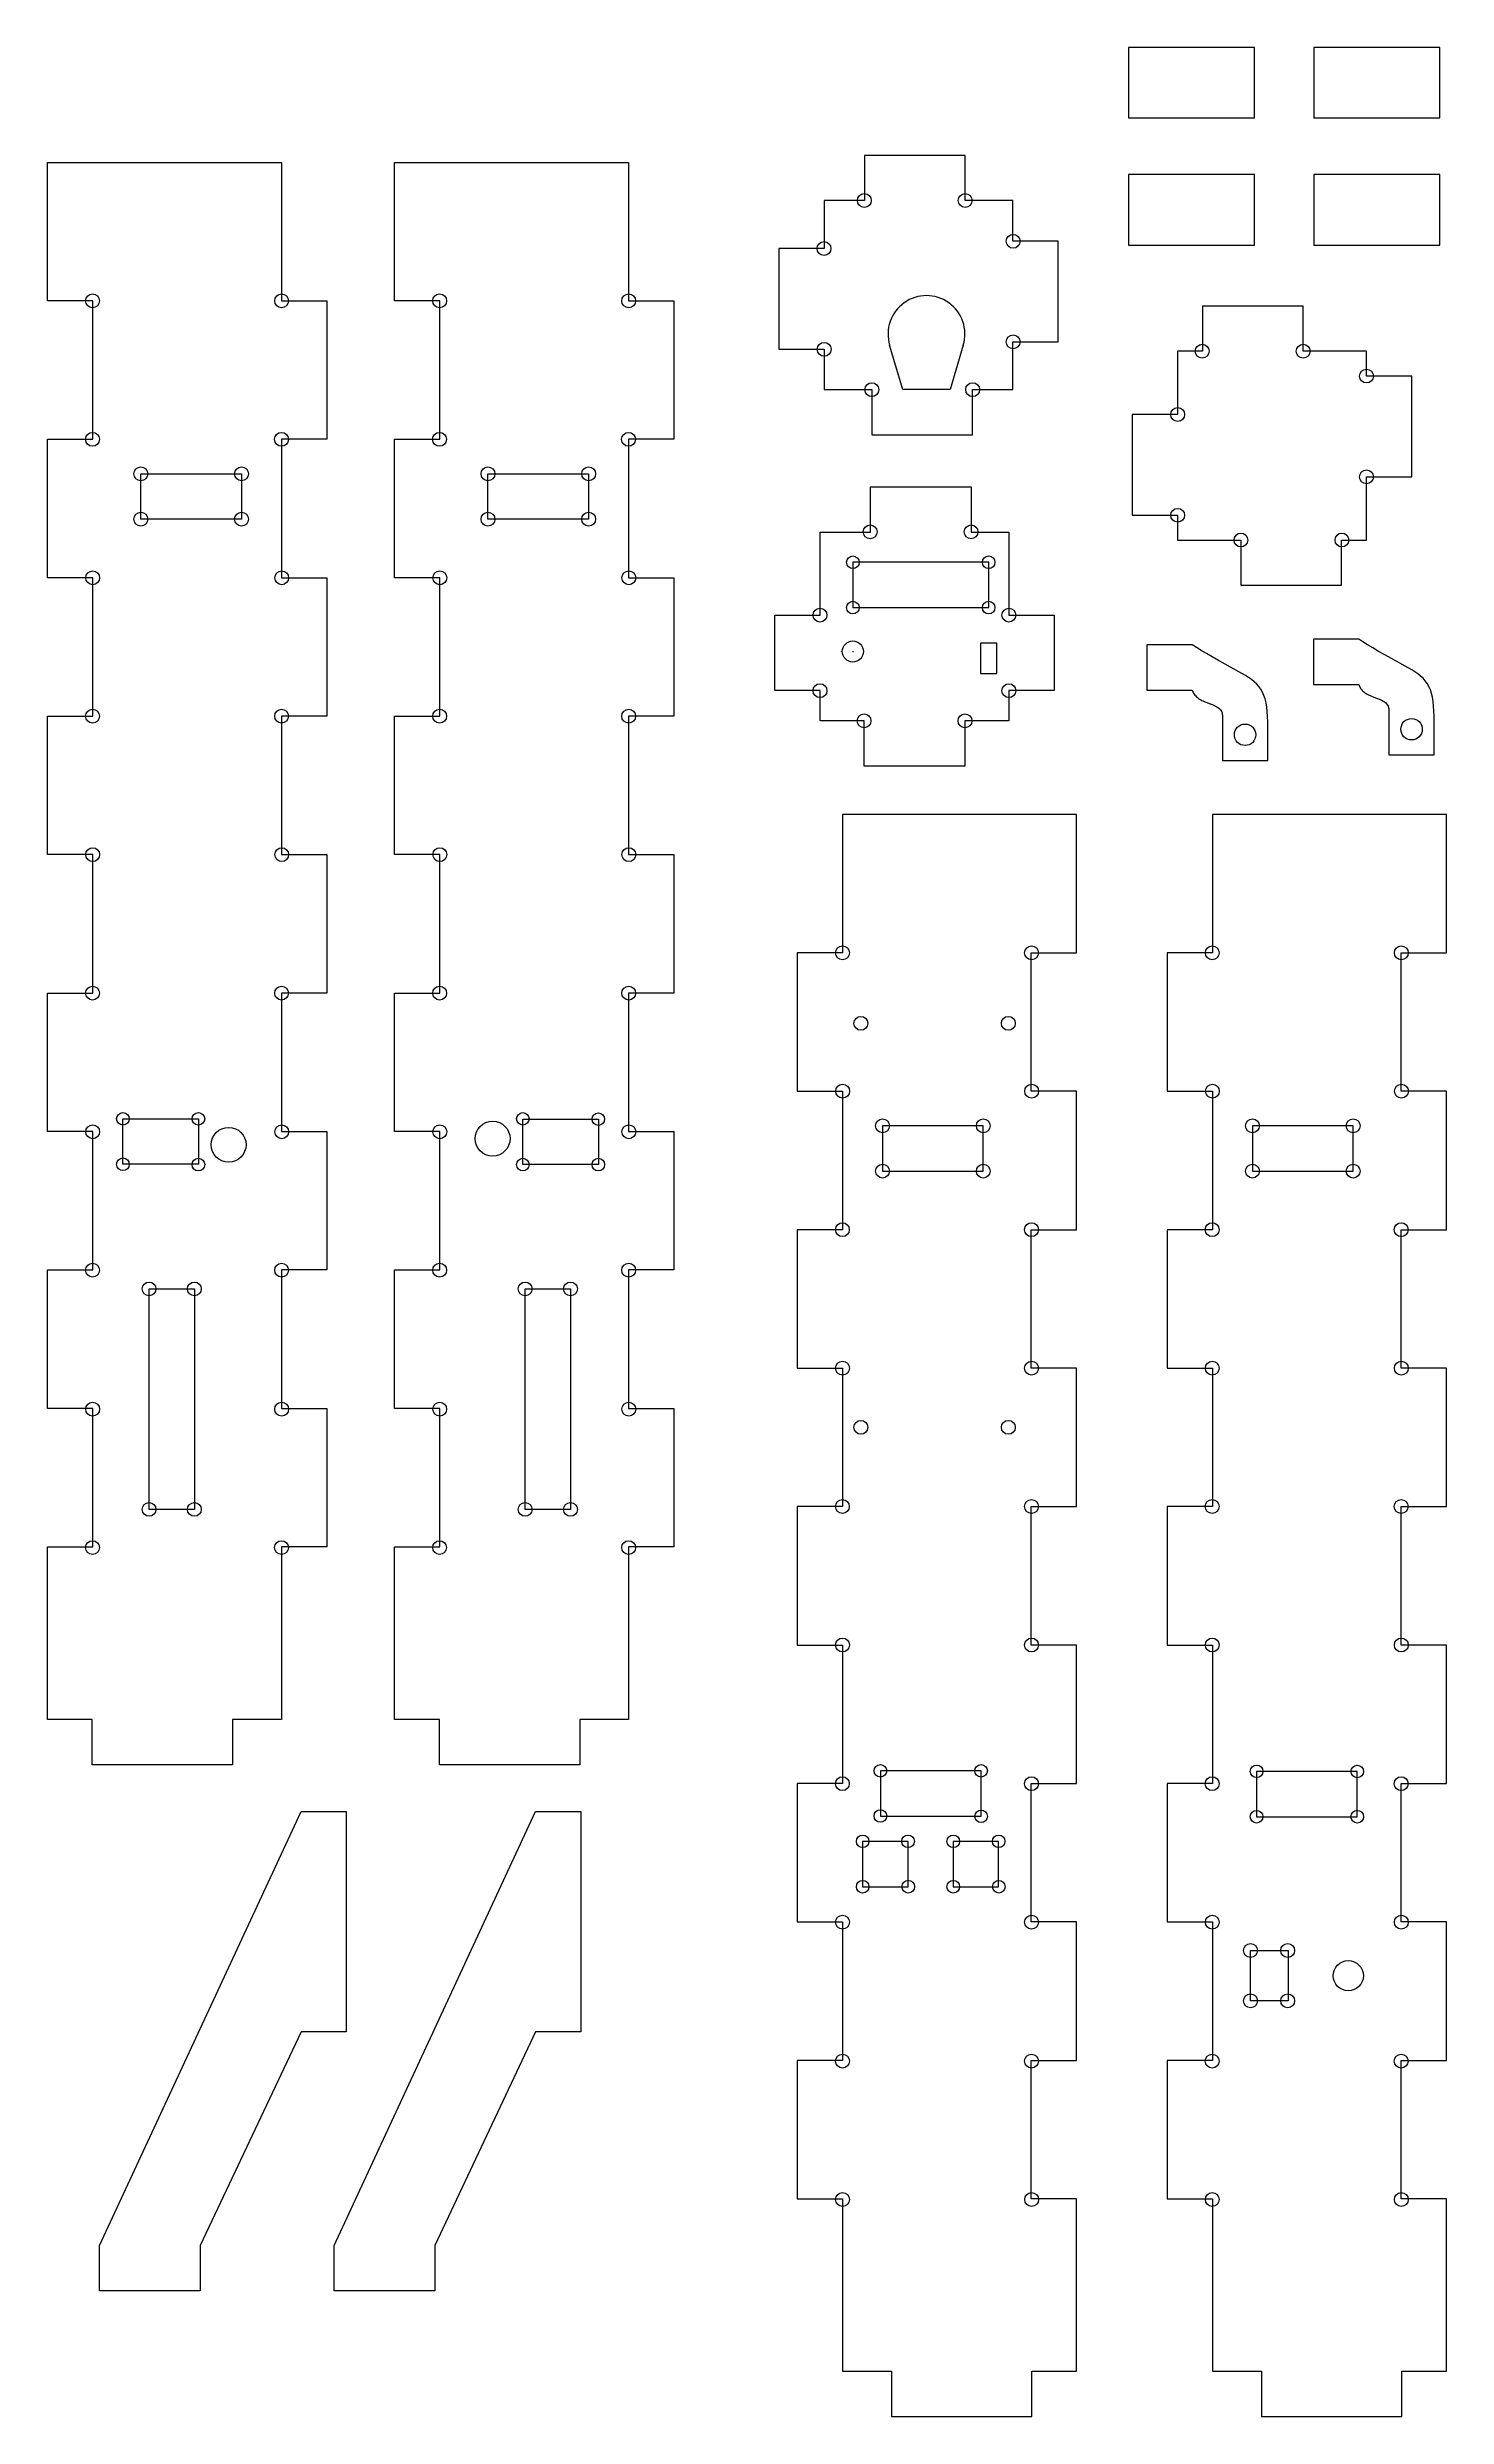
# Model space of a CAD drawing. Extents: x 378 to 934, y -913 to 28.
import ezdxf

# ---------------------------------------------------------------- set-up
doc = ezdxf.new("R2010")
doc.units = 0
doc.layers.get('DEFPOINTS').update_dxf_attribs({"linetype": 'CONTINUOUS'})
for name, color, linetype in [('DEFAULT', 7, 'CONTINUOUS'), ('DRILL_HOLES', 3, 'CONTINUOUS'), ('INNER', 5, 'CONTINUOUS'), ('OUTER', 1, 'CONTINUOUS')]:
    doc.layers.add(name, color=color, linetype=linetype)
doc.dimstyles.get("Standard").update_dxf_attribs({"dimtxt": 0.18, "dimasz": 0.18, "dimexe": 0.18, "dimexo": 0.0625, "dimgap": 0.09, "dimtad": 0, "dimtih": 1, "dimtoh": 1, "dimzin": 0, "dimcen": 0.09, "dimazin": 3, "dimtfac": 1, "dimtofl": 0, "dimtmove": 0, "dimatfit": 3})

# ---------------------------------------------------------------- blocks, each defined once
blk = doc.blocks.new('*D1')
at = {"layer": 'DEFAULT', "color": 0}
for p, q in [((693.64, -211.92), (693.9, -211.92)), ((698.03, -211.92), (698.21, -211.92)), ((698.12, -212.01), (698.12, -211.83))]:
    blk.add_line(p, q, dxfattribs=at)
blk.add_solid([(693.64, -211.95), (693.64, -211.89), (693.82, -211.92)], dxfattribs=at)
at = {"layer": 'DEFPOINTS', "color": 0}
for p in [(693.82, -211.92), (702.41, -211.92)]:
    blk.add_point(p, dxfattribs=at)
at = {"layer": 'DEFAULT', "color": 0, "linetype": 'CONTINUOUS'}
blk.add_text('Ø8.5845', height=0.18, dxfattribs=at).set_placement((692.73, -212.01))

msp = doc.modelspace()

# ---------------------------------------------------------------- linework, layer by layer
at = {"layer": 'DRILL_HOLES'}
msp.add_line((858.383, -672.854), (858.389, -672.854), dxfattribs=at)
for centre, radius in [((702.575, -32.749), 2.75), ((742.661, -32.749), 2.75), ((761.673, -48.959), 2.75), ((686.561, -51.856), 2.75), ((395.999, -72.624), 2.75), ((471.095, -72.624), 2.75), ((533.876, -72.624), 2.75), ((608.973, -72.624), 2.75), ((686.604, -91.879), 2.75), ((761.673, -88.877), 2.75), ((836.775, -92.64), 2.75), ((876.899, -92.64), 2.75), ((902.056, -102.497), 2.75), ((705.565, -107.894), 2.75), ((745.613, -107.894), 2.75), ((827.052, -117.78), 2.75), ((395.95, -127.624), 2.75), ((471.047, -127.624), 2.75), ((533.828, -127.624), 2.75), ((608.925, -127.624), 2.75), ((415.187, -141.356), 2.75), ((455.186, -141.356), 2.75), ((553.064, -141.356), 2.75), ((593.064, -141.356), 2.75), ((902.039, -142.528), 2.75), ((415.187, -159.356), 2.75), ((455.186, -159.356), 2.75), ((553.064, -159.356), 2.75), ((593.064, -159.356), 2.75), ((827.052, -157.798), 2.75), ((704.893, -164.411), 2.75), ((744.977, -164.411), 2.75), ((852.179, -167.64), 2.75), ((892.303, -167.64), 2.75), ((698.024, -176.475), 2.5), ((751.973, -176.475), 2.5), ((396.047, -182.624), 2.75), ((471.144, -182.624), 2.75), ((533.925, -182.624), 2.75), ((609.022, -182.624), 2.75), ((684.96, -197.462), 2.75), ((698.024, -194.48), 2.5), ((751.973, -194.48), 2.5), ((760.009, -197.462), 2.75), ((684.96, -227.483), 2.75), ((760.009, -227.483), 2.75), ((395.999, -237.624), 2.75), ((471.095, -237.624), 2.75), ((533.876, -237.624), 2.75), ((608.973, -237.624), 2.75), ((702.473, -239.48), 2.75), ((742.557, -239.48), 2.75), ((396.047, -292.624), 2.75), ((471.144, -292.624), 2.75), ((533.925, -292.624), 2.75), ((609.022, -292.624), 2.75), ((693.916, -331.613), 2.75), ((769.013, -331.613), 2.75), ((840.792, -331.613), 2.75), ((915.889, -331.613), 2.75), ((395.999, -347.624), 2.75), ((471.095, -347.624), 2.75), ((533.876, -347.624), 2.75), ((608.973, -347.624), 2.75), ((701.217, -359.652), 2.75), ((759.78, -359.652), 2.75), ((693.964, -386.613), 2.75), ((769.061, -386.613), 2.75), ((840.84, -386.613), 2.75), ((915.937, -386.613), 2.75), ((408.047, -397.573), 2.5), ((438.047, -397.573), 2.5), ((566.917, -397.585), 2.5), ((596.917, -397.709), 2.5), ((396.047, -402.712), 2.75), ((471.144, -402.712), 2.75), ((533.925, -402.712), 2.75), ((609.022, -402.712), 2.75), ((709.825, -400.346), 2.75), ((749.825, -400.346), 2.75), ((856.75, -400.346), 2.75), ((896.749, -400.346), 2.75), ((408.047, -415.624), 2.5), ((438.047, -415.748), 2.5), ((566.917, -415.76), 2.5), ((596.917, -415.76), 2.5), ((709.825, -418.345), 2.75), ((749.825, -418.345), 2.75), ((856.75, -418.345), 2.75), ((896.749, -418.345), 2.75), ((693.867, -441.613), 2.75), ((768.964, -441.613), 2.75), ((840.743, -441.613), 2.75), ((915.84, -441.613), 2.75), ((395.999, -457.712), 2.75), ((471.095, -457.712), 2.75), ((533.876, -457.712), 2.75), ((608.973, -457.712), 2.75), ((418.437, -465.156), 2.75), ((436.437, -465.156), 2.75), ((567.854, -465.156), 2.75), ((585.853, -465.156), 2.75), ((693.916, -496.613), 2.75), ((769.013, -496.613), 2.75), ((840.792, -496.613), 2.75), ((915.889, -496.613), 2.75), ((396.023, -512.923), 2.75), ((471.12, -512.923), 2.75), ((533.901, -512.923), 2.75), ((608.997, -512.923), 2.75), ((701.217, -520.131), 2.75), ((759.78, -520.131), 2.75), ((418.437, -552.746), 2.75), ((436.437, -552.746), 2.75), ((567.854, -552.746), 2.75), ((585.853, -552.746), 2.75), ((693.867, -551.613), 2.75), ((768.964, -551.613), 2.75), ((840.743, -551.613), 2.75), ((915.84, -551.613), 2.75), ((395.974, -567.923), 2.75), ((471.071, -567.923), 2.75), ((533.852, -567.923), 2.75), ((608.949, -567.923), 2.75), ((693.916, -606.613), 2.75), ((769.013, -606.613), 2.75), ((840.792, -606.613), 2.75), ((915.889, -606.613), 2.75), ((708.964, -656.613), 2.5), ((748.964, -656.613), 2.5), ((858.394, -656.816), 2.5), ((898.404, -656.854), 2.5), ((693.867, -661.701), 2.75), ((768.964, -661.701), 2.75), ((840.743, -661.701), 2.75), ((915.84, -661.701), 2.75), ((708.964, -674.531), 2.5), ((748.99, -674.692), 2.5), ((858.383, -674.854), 2.5), ((898.394, -674.854), 2.5), ((701.904, -684.613), 2.5), ((719.951, -684.613), 2.5), ((737.888, -684.613), 2.5), ((755.936, -684.613), 2.5), ((701.904, -702.658), 2.5), ((720.025, -702.658), 2.5), ((737.888, -702.658), 2.5), ((756.009, -702.658), 2.5), ((693.916, -716.701), 2.75), ((769.013, -716.701), 2.75), ((840.792, -716.701), 2.75), ((915.889, -716.701), 2.75), ((855.962, -727.998), 2.75), ((870.749, -727.998), 2.75), ((855.962, -747.998), 2.75), ((870.749, -747.998), 2.75), ((693.892, -771.912), 2.75), ((768.988, -771.912), 2.75), ((840.743, -771.912), 2.75), ((915.84, -771.912), 2.75), ((693.94, -826.912), 2.75), ((769.037, -826.912), 2.75), ((840.792, -826.912), 2.75), ((915.889, -826.912), 2.75)]:
    msp.add_circle(centre, radius, dxfattribs=at)
at = {"layer": 'INNER'}
for p, q in [((717.88, -107.894), (712.636, -90.197)), ((741.887, -90.197), (736.643, -107.894)), ((736.643, -107.894), (717.88, -107.894)), ((415.187, -141.356), (455.186, -141.356)), ((415.187, -159.356), (415.187, -141.356)), ((455.186, -141.356), (455.186, -159.356)), ((553.064, -141.356), (593.064, -141.356)), ((553.064, -159.356), (553.064, -141.356)), ((593.064, -141.356), (593.064, -159.356)), ((455.186, -159.356), (415.187, -159.356)), ((593.064, -159.356), (553.064, -159.356)), ((698.024, -176.475), (698.024, -194.48)), ((751.973, -176.475), (698.024, -176.475)), ((751.973, -194.48), (751.973, -176.475)), ((698.024, -194.48), (751.973, -194.48)), ((748.723, -208.675), (748.723, -220.675)), ((755.223, -208.675), (748.723, -208.675)), ((755.223, -220.675), (755.223, -208.675)), ((748.723, -220.675), (755.223, -220.675)), ((408.047, -397.573), (438.047, -397.573)), ((408.047, -415.624), (408.047, -397.573)), ((438.047, -397.573), (438.047, -415.624)), ((566.917, -397.709), (596.917, -397.709)), ((566.917, -415.76), (566.917, -397.709)), ((596.917, -397.709), (596.917, -415.76)), ((709.825, -400.346), (709.825, -418.345)), ((749.825, -400.346), (709.825, -400.346)), ((749.825, -418.345), (749.825, -400.346)), ((856.75, -400.346), (856.75, -418.345)), ((896.749, -400.346), (856.75, -400.346)), ((896.749, -418.345), (896.749, -400.346)), ((438.047, -415.624), (408.047, -415.624)), ((596.917, -415.76), (566.917, -415.76)), ((709.825, -418.345), (749.825, -418.345)), ((856.75, -418.345), (896.749, -418.345)), ((418.437, -465.156), (436.437, -465.156)), ((418.437, -552.746), (418.437, -465.156)), ((436.437, -465.156), (436.437, -552.746)), ((567.854, -465.156), (585.853, -465.156)), ((567.854, -552.746), (567.854, -465.156)), ((585.853, -465.156), (585.853, -552.746)), ((436.437, -552.746), (418.437, -552.746)), ((585.853, -552.746), (567.854, -552.746)), ((708.964, -656.613), (708.964, -674.613)), ((748.964, -656.613), (708.964, -656.613)), ((748.964, -674.613), (748.964, -656.613)), ((858.383, -656.816), (858.383, -674.854)), ((898.394, -656.816), (858.383, -656.816)), ((898.394, -674.854), (898.394, -656.816)), ((708.964, -674.613), (748.964, -674.613)), ((858.383, -674.854), (898.394, -674.854)), ((701.914, -684.613), (701.914, -702.658)), ((719.951, -684.613), (701.914, -684.613)), ((719.951, -702.658), (719.951, -684.613)), ((737.899, -684.613), (737.899, -702.658)), ((755.936, -684.613), (737.899, -684.613)), ((755.936, -702.658), (755.936, -684.613)), ((701.914, -702.658), (719.951, -702.658)), ((737.899, -702.658), (755.936, -702.658)), ((855.962, -747.998), (855.962, -727.998)), ((855.962, -727.998), (870.962, -727.998)), ((870.962, -727.998), (870.962, -747.998)), ((870.962, -747.998), (855.962, -747.998))]:
    msp.add_line(p, q, dxfattribs=at)
for centre, radius in [((698.024, -211.925), 4.2), ((853.842, -245.02), 4.25), ((919.953, -242.79), 4.25), ((450.047, -407.874), 6.912), ((554.917, -405.459), 6.912), ((894.816, -737.998), 6)]:
    msp.add_circle(centre, radius, dxfattribs=at)
msp.add_arc((727.261, -85.812), 15.269, 343.311149, 196.688851, dxfattribs=at)
at = {"layer": 'OUTER'}
for p, q in [((807.513, 28.075), (807.513, 0.076)), ((857.513, 28.075), (807.513, 28.075)), ((857.513, 0.076), (857.513, 28.075)), ((881.136, 28.075), (881.136, 0.076)), ((931.136, 28.075), (881.136, 28.075)), ((931.136, 0.076), (931.136, 28.075)), ((807.513, 0.076), (857.513, 0.076)), ((881.136, 0.076), (931.136, 0.076)), ((378.047, -17.624), (471.047, -17.624)), ((378.047, -72.624), (378.047, -17.624)), ((471.047, -17.624), (471.047, -72.624)), ((515.925, -17.624), (608.925, -17.624)), ((515.925, -72.624), (515.925, -17.624)), ((608.925, -17.624), (608.925, -72.624)), ((702.592, -14.835), (702.592, -32.807)), ((742.592, -14.835), (702.592, -14.835)), ((742.592, -32.807), (742.592, -14.835)), ((807.513, -22.489), (807.513, -50.489)), ((857.513, -22.489), (807.513, -22.489)), ((857.513, -50.489), (857.513, -22.489)), ((881.136, -22.489), (881.136, -50.489)), ((931.136, -22.489), (881.136, -22.489)), ((931.136, -50.489), (931.136, -22.489)), ((686.613, -32.807), (686.612, -51.838)), ((702.592, -32.807), (686.613, -32.807)), ((761.613, -32.807), (742.592, -32.807)), ((761.613, -48.931), (761.613, -32.807)), ((686.612, -51.838), (668.613, -51.838)), ((668.613, -51.838), (668.613, -91.837)), ((779.612, -48.931), (761.613, -48.931)), ((779.612, -88.931), (779.612, -48.931)), ((807.513, -50.489), (857.513, -50.489)), ((881.136, -50.489), (931.136, -50.489)), ((396.047, -72.624), (378.047, -72.624)), ((396.047, -127.624), (396.047, -72.624)), ((471.047, -72.624), (489.047, -72.624)), ((489.047, -72.624), (489.047, -127.624)), ((533.925, -72.624), (515.925, -72.624)), ((533.925, -127.624), (533.925, -72.624)), ((608.925, -72.624), (626.925, -72.624)), ((626.925, -72.624), (626.925, -127.624)), ((836.899, -74.669), (836.899, -92.64)), ((876.899, -74.669), (836.899, -74.669)), ((876.899, -92.64), (876.899, -74.669)), ((668.613, -91.837), (686.613, -91.837)), ((686.613, -91.837), (686.613, -107.806)), ((761.613, -88.931), (779.612, -88.931)), ((761.613, -107.806), (761.613, -88.931)), ((827.039, -92.64), (827.038, -117.78)), ((836.899, -92.64), (827.039, -92.64)), ((902.039, -92.64), (876.899, -92.64)), ((902.039, -102.529), (902.039, -92.64)), ((920.038, -102.529), (902.039, -102.529)), ((920.038, -142.528), (920.038, -102.529)), ((686.613, -107.806), (705.576, -107.806)), ((705.576, -107.806), (705.576, -125.79)), ((745.576, -107.806), (761.613, -107.806)), ((745.576, -125.79), (745.576, -107.806)), ((827.038, -117.78), (809.039, -117.78)), ((809.039, -117.78), (809.039, -157.779)), ((378.047, -127.624), (396.047, -127.624)), ((378.047, -182.624), (378.047, -127.624)), ((471.047, -127.624), (471.047, -182.624)), ((489.047, -127.624), (471.047, -127.624)), ((515.925, -127.624), (533.925, -127.624)), ((515.925, -182.624), (515.925, -127.624)), ((608.925, -127.624), (608.925, -182.624)), ((626.925, -127.624), (608.925, -127.624)), ((705.576, -125.79), (745.576, -125.79)), ((704.973, -146.48), (744.973, -146.48)), ((704.973, -164.48), (704.973, -146.48)), ((744.973, -146.48), (744.973, -164.48)), ((902.039, -142.528), (920.038, -142.528)), ((902.039, -167.64), (902.039, -142.528)), ((809.039, -157.779), (827.039, -157.779)), ((827.039, -157.779), (827.039, -167.64)), ((684.973, -164.48), (704.973, -164.48)), ((684.973, -197.48), (684.973, -164.48)), ((744.973, -164.48), (759.973, -164.48)), ((759.973, -164.48), (759.973, -197.48)), ((827.039, -167.64), (852.179, -167.64)), ((852.179, -167.64), (852.179, -185.624)), ((892.178, -167.64), (902.039, -167.64)), ((892.178, -185.624), (892.178, -167.64)), ((396.047, -182.624), (378.047, -182.624)), ((396.047, -237.624), (396.047, -182.624)), ((471.047, -182.624), (489.047, -182.624)), ((489.047, -182.624), (489.047, -237.624)), ((533.925, -182.624), (515.925, -182.624)), ((533.925, -237.624), (533.925, -182.624)), ((608.925, -182.624), (626.925, -182.624)), ((626.925, -182.624), (626.925, -237.624)), ((852.179, -185.624), (892.178, -185.624)), ((666.973, -197.48), (684.973, -197.48)), ((666.973, -227.48), (666.973, -197.48)), ((759.973, -197.48), (777.973, -197.48)), ((777.973, -197.48), (777.973, -227.48)), ((880.953, -207.04), (880.953, -225.04)), ((898.953, -207.04), (880.953, -207.04)), ((900.604, -208.112), (898.953, -207.04)), ((814.842, -209.27), (814.842, -227.27)), ((832.842, -209.27), (814.842, -209.27)), ((834.493, -210.342), (832.842, -209.27)), ((836.366, -211.504), (834.493, -210.342)), ((838.46, -212.756), (836.366, -211.504)), ((840.765, -214.093), (838.46, -212.756)), ((843.26, -215.504), (840.765, -214.093)), ((845.9, -216.971), (843.26, -215.504)), ((902.477, -209.274), (900.604, -208.112)), ((904.571, -210.526), (902.477, -209.274)), ((906.877, -211.863), (904.571, -210.526)), ((909.371, -213.274), (906.877, -211.863)), ((912.011, -214.741), (909.371, -213.274)), ((917.444, -217.743), (912.011, -214.741)), ((851.333, -219.974), (845.9, -216.971)), ((853.942, -221.495), (851.333, -219.974)), ((855.174, -222.272), (853.942, -221.495)), ((856.34, -223.074), (855.174, -222.272)), ((857.427, -223.914), (856.34, -223.074)), ((858.422, -224.812), (857.427, -223.914)), ((859.315, -225.788), (858.422, -224.812)), ((860.097, -226.861), (859.315, -225.788)), ((880.953, -225.04), (898.953, -225.04)), ((898.953, -225.04), (899.1, -225.468)), ((899.1, -225.468), (899.28, -225.88)), ((899.28, -225.88), (899.492, -226.276)), ((920.053, -219.265), (917.444, -217.743)), ((921.285, -220.042), (920.053, -219.265)), ((922.451, -220.844), (921.285, -220.042)), ((923.539, -221.684), (922.451, -220.844)), ((924.534, -222.582), (923.539, -221.684)), ((925.426, -223.558), (924.534, -222.582)), ((926.208, -224.631), (925.426, -223.558)), ((926.88, -225.814), (926.208, -224.631)), ((927.442, -227.116), (926.88, -225.814)), ((684.973, -227.48), (666.973, -227.48)), ((684.973, -239.48), (684.973, -227.48)), ((759.973, -227.48), (759.973, -239.48)), ((777.973, -227.48), (759.973, -227.48)), ((814.842, -227.27), (832.842, -227.27)), ((832.842, -227.27), (832.989, -227.699)), ((832.989, -227.699), (833.169, -228.111)), ((833.169, -228.111), (833.38, -228.506)), ((833.38, -228.506), (833.625, -228.885)), ((833.625, -228.885), (833.901, -229.248)), ((833.901, -229.248), (834.21, -229.594)), ((834.21, -229.594), (834.551, -229.924)), ((834.551, -229.924), (834.922, -230.239)), ((834.922, -230.239), (835.325, -230.537)), ((835.325, -230.537), (835.756, -230.821)), ((835.756, -230.821), (836.216, -231.09)), ((836.216, -231.09), (836.701, -231.347)), ((836.701, -231.347), (837.738, -231.825)), ((837.738, -231.825), (838.842, -232.27)), ((838.842, -232.27), (839.975, -232.7)), ((839.975, -232.7), (841.088, -233.139)), ((841.088, -233.139), (841.621, -233.371)), ((841.621, -233.371), (842.129, -233.616)), ((842.129, -233.616), (842.605, -233.877)), ((842.605, -233.877), (843.043, -234.157)), ((843.043, -234.157), (843.439, -234.458)), ((843.439, -234.458), (843.789, -234.784)), ((843.789, -234.784), (844.088, -235.134)), ((844.088, -235.134), (844.336, -235.512)), ((860.769, -228.044), (860.097, -226.861)), ((861.331, -229.346), (860.769, -228.044)), ((861.79, -230.772), (861.331, -229.346)), ((862.153, -232.326), (861.79, -230.772)), ((862.43, -234.007), (862.153, -232.326)), ((862.631, -235.816), (862.43, -234.007)), ((899.492, -226.276), (899.736, -226.655)), ((899.736, -226.655), (900.012, -227.018)), ((900.012, -227.018), (900.321, -227.364)), ((900.321, -227.364), (900.662, -227.694)), ((900.662, -227.694), (901.033, -228.008)), ((901.033, -228.008), (901.436, -228.307)), ((901.436, -228.307), (901.867, -228.591)), ((901.867, -228.591), (902.327, -228.86)), ((902.327, -228.86), (902.812, -229.116)), ((902.812, -229.116), (903.849, -229.595)), ((903.849, -229.595), (904.953, -230.04)), ((904.953, -230.04), (906.086, -230.47)), ((906.086, -230.47), (907.199, -230.909)), ((907.199, -230.909), (907.732, -231.141)), ((907.732, -231.141), (908.24, -231.386)), ((908.24, -231.386), (908.716, -231.647)), ((908.716, -231.647), (909.154, -231.926)), ((909.154, -231.926), (909.551, -232.228)), ((909.551, -232.228), (909.9, -232.553)), ((909.9, -232.553), (910.2, -232.904)), ((910.2, -232.904), (910.447, -233.282)), ((910.447, -233.282), (910.643, -233.686)), ((910.643, -233.686), (910.789, -234.115)), ((910.789, -234.115), (910.89, -234.567)), ((910.89, -234.567), (910.953, -235.04)), ((910.953, -235.04), (910.953, -242.79)), ((927.901, -228.542), (927.442, -227.116)), ((928.264, -230.096), (927.901, -228.542)), ((928.541, -231.777), (928.264, -230.096)), ((928.742, -233.586), (928.541, -231.777)), ((928.876, -235.519), (928.742, -233.586)), ((378.047, -237.624), (396.047, -237.624)), ((378.047, -292.624), (378.047, -237.624)), ((471.047, -237.624), (471.047, -292.624)), ((489.047, -237.624), (471.047, -237.624)), ((515.925, -237.624), (533.925, -237.624)), ((515.925, -292.624), (515.925, -237.624)), ((608.925, -237.624), (608.925, -292.624)), ((626.925, -237.624), (608.925, -237.624)), ((702.473, -239.48), (684.973, -239.48)), ((702.473, -257.48), (702.473, -239.48)), ((742.473, -239.48), (742.473, -257.48)), ((759.973, -239.48), (742.473, -239.48)), ((844.336, -235.512), (844.532, -235.916)), ((844.532, -235.916), (844.678, -236.345)), ((844.678, -236.345), (844.779, -236.798)), ((844.779, -236.798), (844.842, -237.27)), ((844.842, -237.27), (844.842, -245.02)), ((862.765, -237.749), (862.631, -235.816)), ((862.842, -239.805), (862.765, -237.749)), ((862.842, -244.995), (862.842, -239.805)), ((910.953, -242.79), (910.953, -253.04)), ((928.953, -237.574), (928.876, -235.519)), ((928.953, -242.765), (928.953, -237.574)), ((928.953, -253.04), (928.953, -242.765)), ((844.842, -245.02), (844.842, -255.27)), ((862.842, -255.27), (862.842, -244.995)), ((910.953, -253.04), (928.953, -253.04)), ((742.473, -257.48), (702.473, -257.48)), ((844.842, -255.27), (862.842, -255.27)), ((693.905, -276.613), (693.905, -331.613)), ((786.905, -276.613), (693.905, -276.613)), ((786.905, -331.613), (786.905, -276.613)), ((840.889, -276.613), (840.889, -331.613)), ((933.889, -276.613), (840.889, -276.613)), ((933.889, -331.613), (933.889, -276.613)), ((396.047, -292.624), (378.047, -292.624)), ((396.047, -347.624), (396.047, -292.624)), ((471.047, -292.624), (489.047, -292.624)), ((489.047, -292.624), (489.047, -347.624)), ((533.925, -292.624), (515.925, -292.624)), ((533.925, -347.624), (533.925, -292.624)), ((608.925, -292.624), (626.925, -292.624)), ((626.925, -292.624), (626.925, -347.624)), ((675.905, -331.613), (675.905, -386.613)), ((693.905, -331.613), (675.905, -331.613)), ((768.905, -331.613), (786.905, -331.613)), ((768.905, -386.613), (768.905, -331.613)), ((822.889, -331.613), (822.889, -386.613)), ((840.889, -331.613), (822.889, -331.613)), ((915.889, -331.613), (933.889, -331.613)), ((915.889, -386.613), (915.889, -331.613)), ((378.047, -347.624), (396.047, -347.624)), ((378.047, -402.624), (378.047, -347.624)), ((471.047, -347.624), (471.047, -402.624)), ((489.047, -347.624), (471.047, -347.624)), ((515.925, -347.624), (533.925, -347.624)), ((515.925, -402.624), (515.925, -347.624)), ((608.925, -347.624), (608.925, -402.624)), ((626.925, -347.624), (608.925, -347.624)), ((675.905, -386.613), (693.905, -386.613)), ((693.905, -386.613), (693.905, -441.613)), ((786.905, -386.613), (768.905, -386.613)), ((786.905, -441.613), (786.905, -386.613)), ((822.889, -386.613), (840.889, -386.613)), ((840.889, -386.613), (840.889, -441.613)), ((933.889, -386.613), (915.889, -386.613)), ((933.889, -441.613), (933.889, -386.613)), ((396.047, -402.624), (378.047, -402.624)), ((396.047, -457.624), (396.047, -402.624)), ((471.047, -402.624), (489.047, -402.624)), ((489.047, -402.624), (489.047, -457.624)), ((533.925, -402.624), (515.925, -402.624)), ((533.925, -457.624), (533.925, -402.624)), ((608.925, -402.624), (626.925, -402.624)), ((626.925, -402.624), (626.925, -457.624)), ((675.905, -441.613), (675.905, -496.613)), ((693.905, -441.613), (675.905, -441.613)), ((768.905, -441.613), (786.905, -441.613)), ((768.905, -496.613), (768.905, -441.613)), ((822.889, -441.613), (822.889, -496.613)), ((840.889, -441.613), (822.889, -441.613)), ((915.889, -441.613), (933.889, -441.613)), ((915.889, -496.613), (915.889, -441.613)), ((378.047, -457.624), (396.047, -457.624)), ((378.047, -512.624), (378.047, -457.624)), ((471.047, -457.624), (471.047, -512.624)), ((489.047, -457.624), (471.047, -457.624)), ((515.925, -457.624), (533.925, -457.624)), ((515.925, -512.624), (515.925, -457.624)), ((608.925, -457.624), (608.925, -512.624)), ((626.925, -457.624), (608.925, -457.624)), ((675.905, -496.613), (693.905, -496.613)), ((693.905, -496.613), (693.905, -551.613)), ((786.905, -496.613), (768.905, -496.613)), ((786.905, -551.613), (786.905, -496.613)), ((822.889, -496.613), (840.889, -496.613)), ((840.889, -496.613), (840.889, -551.613)), ((933.889, -496.613), (915.889, -496.613)), ((933.889, -551.613), (933.889, -496.613)), ((396.047, -512.624), (378.047, -512.624)), ((396.047, -567.624), (396.047, -512.624)), ((471.047, -512.624), (489.047, -512.624)), ((489.047, -512.624), (489.047, -567.624)), ((533.925, -512.624), (515.925, -512.624)), ((533.925, -567.624), (533.925, -512.624)), ((608.925, -512.624), (626.925, -512.624)), ((626.925, -512.624), (626.925, -567.624)), ((675.905, -551.613), (675.905, -606.613)), ((693.905, -551.613), (675.905, -551.613)), ((768.905, -551.613), (786.905, -551.613)), ((768.905, -606.613), (768.905, -551.613)), ((822.889, -551.613), (822.889, -606.613)), ((840.889, -551.613), (822.889, -551.613)), ((915.889, -551.613), (933.889, -551.613)), ((915.889, -606.613), (915.889, -551.613)), ((378.047, -567.624), (396.047, -567.624)), ((378.047, -636.163), (378.047, -567.624)), ((471.047, -567.624), (471.047, -636.163)), ((489.047, -567.624), (471.047, -567.624)), ((515.925, -567.624), (533.925, -567.624)), ((515.925, -636.163), (515.925, -567.624)), ((608.925, -567.624), (608.925, -636.163)), ((626.925, -567.624), (608.925, -567.624)), ((675.905, -606.613), (693.905, -606.613)), ((693.905, -606.613), (693.905, -661.613)), ((786.905, -606.613), (768.905, -606.613)), ((786.905, -661.613), (786.905, -606.613)), ((822.889, -606.613), (840.889, -606.613)), ((840.889, -606.613), (840.889, -661.613)), ((933.889, -606.613), (915.889, -606.613)), ((933.889, -661.613), (933.889, -606.613)), ((395.871, -636.163), (378.047, -636.163)), ((395.871, -654.164), (395.871, -636.163)), ((451.622, -636.163), (451.622, -654.164)), ((471.047, -636.163), (451.622, -636.163)), ((533.749, -636.163), (515.925, -636.163)), ((533.749, -654.164), (533.749, -636.163)), ((589.5, -636.163), (589.5, -654.164)), ((608.925, -636.163), (589.5, -636.163)), ((451.622, -654.164), (395.871, -654.164)), ((589.5, -654.164), (533.749, -654.164)), ((675.905, -661.613), (675.905, -716.613)), ((693.905, -661.613), (675.905, -661.613)), ((768.905, -661.613), (786.905, -661.613)), ((768.905, -716.613), (768.905, -661.613)), ((822.889, -661.613), (822.889, -716.613)), ((840.889, -661.613), (822.889, -661.613)), ((915.889, -661.613), (933.889, -661.613)), ((915.889, -716.613), (915.889, -661.613)), ((398.797, -845.183), (478.797, -672.723)), ((478.797, -672.723), (496.797, -672.723)), ((491.973, -845.183), (571.973, -672.723)), ((496.797, -672.723), (496.797, -760.314)), ((571.973, -672.723), (589.972, -672.723)), ((589.972, -672.723), (589.972, -760.314)), ((675.905, -716.613), (693.905, -716.613)), ((693.905, -716.613), (693.905, -771.613)), ((786.905, -716.613), (768.905, -716.613)), ((786.905, -771.613), (786.905, -716.613)), ((822.889, -716.613), (840.889, -716.613)), ((840.889, -716.613), (840.889, -771.613)), ((933.889, -716.613), (915.889, -716.613)), ((933.889, -771.613), (933.889, -716.613)), ((478.797, -760.314), (438.797, -845.215)), ((496.797, -760.314), (478.797, -760.314)), ((571.973, -760.314), (531.973, -845.215)), ((589.972, -760.314), (571.973, -760.314)), ((675.905, -771.613), (675.905, -826.613)), ((693.905, -771.613), (675.905, -771.613)), ((768.905, -771.613), (786.905, -771.613)), ((768.905, -826.613), (768.905, -771.613)), ((822.889, -771.613), (822.889, -826.613)), ((840.889, -771.613), (822.889, -771.613)), ((915.889, -771.613), (933.889, -771.613)), ((915.889, -826.613), (915.889, -771.613)), ((675.905, -826.613), (693.905, -826.613)), ((693.905, -826.613), (693.905, -895.153)), ((786.905, -826.613), (768.905, -826.613)), ((786.905, -895.153), (786.905, -826.613)), ((822.889, -826.613), (840.889, -826.613)), ((840.889, -826.613), (840.889, -895.153)), ((933.889, -826.613), (915.889, -826.613)), ((933.889, -895.153), (933.889, -826.613)), ((398.797, -863.215), (398.797, -845.183)), ((438.797, -845.215), (438.797, -863.215)), ((491.973, -863.215), (491.973, -845.183)), ((531.973, -845.215), (531.973, -863.215)), ((438.797, -863.215), (398.797, -863.215)), ((531.973, -863.215), (491.973, -863.215)), ((693.905, -895.153), (713.329, -895.153)), ((713.329, -895.153), (713.329, -913.153)), ((769.081, -895.153), (786.905, -895.153)), ((769.081, -913.153), (769.081, -895.153)), ((840.889, -895.153), (860.313, -895.153)), ((860.313, -895.153), (860.313, -913.153)), ((916.064, -895.153), (933.889, -895.153)), ((916.064, -913.153), (916.064, -895.153)), ((713.329, -913.153), (769.081, -913.153)), ((860.313, -913.153), (916.064, -913.153))]:
    msp.add_line(p, q, dxfattribs=at)

# ---------------------------------------------------------------- dimensions: what is measured, and where the dimension line sits
at = {"layer": 'DEFAULT'}
dim = msp.add_diameter_dim_2p(p1=(702.4086, -211.925), p2=(693.8242, -211.925), dimstyle='STANDARD', override={"dimtad": 0, "dimtofl": 0}, dxfattribs=at)
dim.commit()
dim.dimension.update_dxf_attribs({"geometry": '*D1', "text_midpoint": (693.2842, -211.925), "dimtype": 163})

doc.saveas('drawing.dxf')
